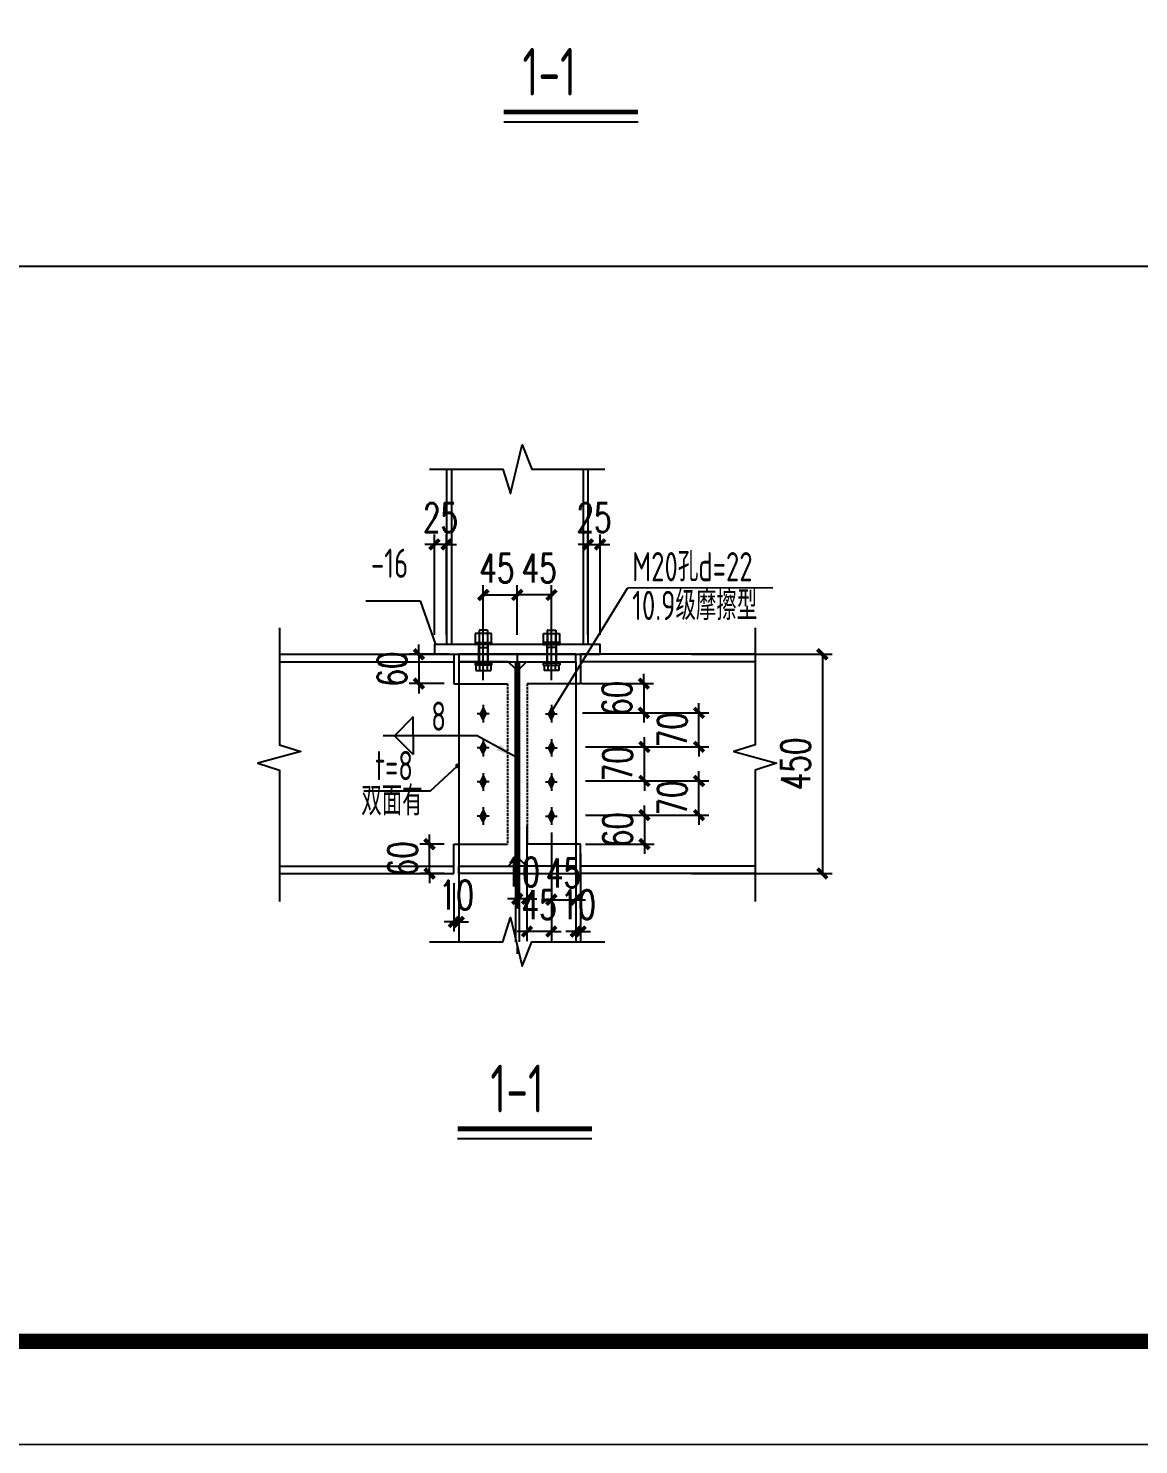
# Model space of a CAD drawing. Extents: x 180850 to 1400258, y 48356 to 327067.
# Drawn here: x 1350721 to 1362115, y 136123 to 150658 of the extents above; entities that cross this region are included whole.
import ezdxf
from ezdxf.enums import TextEntityAlignment as Align

# ---------------------------------------------------------------- set-up
doc = ezdxf.new("R2010")
doc.units = 0
doc.header["$LTSCALE"] = 1000
doc.linetypes.add('0$0$CENTERX2', pattern=[4, 2.5, -0.5, 0.5, -0.5])
doc.linetypes.add('DASH', pattern=[0.35, 0.25, -0.1])
for name, color, linetype in [('AXIS', 3, 'Continuous'), ('BOLT', 251, 'Continuous'), ('DOTE', 1, 'Continuous'), ('GL', 150, 'Continuous'), ('GZ', 50, 'Continuous'), ('NUM', 7, 'Continuous'), ('PUB_TEXT', 7, 'Continuous'), ('PUB_TITLE', 4, 'Continuous'), ('PZ', 202, 'Continuous'), ('TEXT', 7, 'Continuous'), ('WELD', 7, 'Continuous'), ('YCX', 90, 'Continuous')]:
    doc.layers.add(name, color=color, linetype=linetype)
doc.styles.add('_TCH_DIM_T3', font='SIMPLEX', dxfattribs={"width": 0.705882, "bigfont": 'GBCBIG'})
doc.styles.get("Standard").update_dxf_attribs({"font": 'gbenor.shx', "bigfont": 'gbcbig.shx'})
doc.styles.add('TSSD_Label', font='tssdeng.shx', dxfattribs={"width": 0.7, "bigfont": 'hztxt.shx'})
doc.styles.add('TSSD_Norm', font='tssdeng.shx', dxfattribs={"bigfont": 'hztxt.shx'})
doc.styles.add('标准字体', font='tssdeng.shx', dxfattribs={"width": 0.7, "bigfont": 'tssdchn.shx'})
doc.dimstyles.new('TCH_100_5', dxfattribs={"dimtxt": 297.5, "dimasz": 100, "dimexe": 100, "dimexo": 100, "dimgap": 126.25, "dimtad": 1, "dimdec": 0, "dimlfac": 0.2, "dimzin": 0, "dimdsep": 46, "dimtxsty": '_TCH_DIM_T3', "dimblk": 'ARCHTICK', "dimcen": 0.09, "dimclrd": 126, "dimclre": 126, "dimclrt": 7, "dimazin": 2, "dimtfac": 1, "dimtdec": 0, "dimtix": 1, "dimtmove": 2, "dimatfit": 3, "dimfxl": 1, "dimtolj": 1, "dimtzin": 0, "dimarcsym": 0})
doc.dimstyles.new('TSSD_LEADER_STYLE_200.0', dxfattribs={"dimtxt": 0.18, "dimasz": 200, "dimexe": 0.18, "dimexo": 0.0625, "dimgap": 0.09, "dimtad": 0, "dimtih": 1, "dimtoh": 1, "dimdec": 4, "dimzin": 0, "dimdsep": 46, "dimtxsty": 'Standard', "dimcen": 0.09, "dimadec": 0, "dimazin": 0, "dimtfac": 1, "dimtdec": 4, "dimtofl": 0, "dimtmove": 0, "dimatfit": 3, "dimfxl": 1, "dimtolj": 1, "dimtzin": 0, "dimarcsym": 0})

# ---------------------------------------------------------------- blocks, each defined once
blk = doc.blocks.new('_ArchTick')
at = {"color": 0, "linetype": 'ByBlock', "const_width": 0.4}
blk.add_lwpolyline([(-0.5, -0.5), (0.5, 0.5)], dxfattribs=at)
blk = doc.blocks.new('*D1752')
at = {"layer": 'AXIS', "color": 126, "linetype": 'ByBlock', "lineweight": -2, "transparency": 16777216}
for p, q in [((1355390, 144434), (1355390, 144943)), ((1355738, 144434), (1355738, 144943)), ((1355390, 144843), (1355738, 144843))]:
    blk.add_line(p, q, dxfattribs=at)
at = {"layer": 'Defpoints', "color": 0, "linetype": 'ByBlock', "transparency": 16777216}
for p in [(1355738, 144843), (1355390, 144334), (1355738, 144334)]:
    blk.add_point(p, dxfattribs=at)
at = {"layer": 'AXIS', "color": 126, "linetype": 'ByBlock', "lineweight": -2, "transparency": 16777216, "xscale": 100, "yscale": 100, "zscale": 100, "rotation": 180}
blk.add_blockref('_ArchTick', (1355390, 144843), dxfattribs=at)
at = {"layer": 'AXIS', "color": 126, "linetype": 'ByBlock', "lineweight": -2, "transparency": 16777216, "xscale": 100, "yscale": 100, "zscale": 100}
blk.add_blockref('_ArchTick', (1355738, 144843), dxfattribs=at)
at = {"layer": 'AXIS', "color": 7, "linetype": 'ByBlock', "transparency": 16777216, "insert": (1355529, 145118), "char_height": 297.5, "attachment_point": 5, "style": '_TCH_DIM_T3'}
blk.add_mtext('\\A1;45', dxfattribs=at)
blk = doc.blocks.new('*D1753')
at = {"layer": 'AXIS', "color": 126, "linetype": 'ByBlock', "lineweight": -2, "transparency": 16777216}
for p, q in [((1355738, 144434), (1355738, 144943)), ((1356090, 144434), (1356090, 144943)), ((1356090, 144843), (1355738, 144843))]:
    blk.add_line(p, q, dxfattribs=at)
at = {"layer": 'Defpoints', "color": 0, "linetype": 'ByBlock', "transparency": 16777216}
for p in [(1355738, 144843), (1355738, 144334), (1356090, 144334)]:
    blk.add_point(p, dxfattribs=at)
at = {"layer": 'AXIS', "color": 126, "linetype": 'ByBlock', "lineweight": -2, "transparency": 16777216, "xscale": 100, "yscale": 100, "zscale": 100, "rotation": 180}
blk.add_blockref('_ArchTick', (1355738, 144843), dxfattribs=at)
at = {"layer": 'AXIS', "color": 126, "linetype": 'ByBlock', "lineweight": -2, "transparency": 16777216, "xscale": 100, "yscale": 100, "zscale": 100}
blk.add_blockref('_ArchTick', (1356090, 144843), dxfattribs=at)
at = {"layer": 'AXIS', "color": 7, "linetype": 'ByBlock', "transparency": 16777216, "insert": (1355963, 145118), "char_height": 297.5, "attachment_point": 5, "style": '_TCH_DIM_T3'}
blk.add_mtext('\\A1;45', dxfattribs=at)
blk = doc.blocks.new('*D1768')
at = {"layer": 'AXIS', "color": 126, "linetype": 'ByBlock', "lineweight": -2, "transparency": 16777216}
for p, q in [((1357526, 144234), (1358969, 144234)), ((1358869, 144234), (1358869, 141984)), ((1357526, 141984), (1358969, 141984))]:
    blk.add_line(p, q, dxfattribs=at)
at = {"layer": 'Defpoints', "color": 0, "linetype": 'ByBlock', "transparency": 16777216}
for p in [(1357426, 144234), (1357426, 141984), (1358869, 141984)]:
    blk.add_point(p, dxfattribs=at)
at = {"layer": 'AXIS', "color": 126, "linetype": 'ByBlock', "lineweight": -2, "transparency": 16777216, "xscale": 100, "yscale": 100, "zscale": 100}
for p, rotation in [((1358869, 144234), 90), ((1358869, 141984), 270)]:
    blk.add_blockref('_ArchTick', p, dxfattribs=dict(at, rotation=rotation))
at = {"layer": 'AXIS', "color": 7, "linetype": 'ByBlock', "transparency": 16777216, "insert": (1358594, 143109), "char_height": 297.5, "attachment_point": 5, "rotation": 90, "style": '_TCH_DIM_T3'}
blk.add_mtext('\\A1;450', dxfattribs=at)
blk = doc.blocks.new('*D1769')
at = {"layer": 'AXIS', "color": 126, "linetype": 'ByBlock', "lineweight": -2, "transparency": 16777216}
for p, q in [((1357603, 142934), (1357603, 143034)), ((1356438, 142934), (1357703, 142934)), ((1357603, 142584), (1357603, 142934)), ((1356438, 142584), (1357703, 142584)), ((1357603, 142584), (1357603, 142484))]:
    blk.add_line(p, q, dxfattribs=at)
at = {"layer": 'Defpoints', "color": 0, "linetype": 'ByBlock', "transparency": 16777216}
for p in [(1356338, 142934), (1357603, 142934), (1356338, 142584)]:
    blk.add_point(p, dxfattribs=at)
at = {"layer": 'AXIS', "color": 126, "linetype": 'ByBlock', "lineweight": -2, "transparency": 16777216, "xscale": 100, "yscale": 100, "zscale": 100}
for p, rotation in [((1357603, 142934), 270), ((1357603, 142584), 90)]:
    blk.add_blockref('_ArchTick', p, dxfattribs=dict(at, rotation=rotation))
at = {"layer": 'AXIS', "color": 7, "linetype": 'ByBlock', "transparency": 16777216, "insert": (1357328, 142759), "char_height": 297.5, "attachment_point": 5, "rotation": 90, "style": '_TCH_DIM_T3'}
blk.add_mtext('\\A1;70', dxfattribs=at)
blk = doc.blocks.new('*D1770')
at = {"layer": 'AXIS', "color": 126, "linetype": 'ByBlock', "lineweight": -2, "transparency": 16777216}
for p, q in [((1357043, 143284), (1357043, 143384)), ((1356438, 143284), (1357143, 143284)), ((1357043, 142934), (1357043, 143284)), ((1356438, 142934), (1357143, 142934)), ((1357043, 142934), (1357043, 142834))]:
    blk.add_line(p, q, dxfattribs=at)
at = {"layer": 'Defpoints', "color": 0, "linetype": 'ByBlock', "transparency": 16777216}
for p in [(1356338, 143284), (1357043, 143284), (1356338, 142934)]:
    blk.add_point(p, dxfattribs=at)
at = {"layer": 'AXIS', "color": 126, "linetype": 'ByBlock', "lineweight": -2, "transparency": 16777216, "xscale": 100, "yscale": 100, "zscale": 100}
for p, rotation in [((1357043, 143284), 270), ((1357043, 142934), 90)]:
    blk.add_blockref('_ArchTick', p, dxfattribs=dict(at, rotation=rotation))
at = {"layer": 'AXIS', "color": 7, "linetype": 'ByBlock', "transparency": 16777216, "insert": (1356768, 143109), "char_height": 297.5, "attachment_point": 5, "rotation": 90, "style": '_TCH_DIM_T3'}
blk.add_mtext('\\A1;70', dxfattribs=at)
blk = doc.blocks.new('*D1771')
at = {"layer": 'AXIS', "color": 126, "linetype": 'ByBlock', "lineweight": -2, "transparency": 16777216}
for p, q in [((1356408, 143634), (1357703, 143634)), ((1357603, 143634), (1357603, 143734)), ((1357603, 143284), (1357603, 143634)), ((1356438, 143284), (1357703, 143284)), ((1357603, 143284), (1357603, 143184))]:
    blk.add_line(p, q, dxfattribs=at)
at = {"layer": 'Defpoints', "color": 0, "linetype": 'ByBlock', "transparency": 16777216}
for p in [(1356308, 143634), (1357603, 143634), (1356338, 143284)]:
    blk.add_point(p, dxfattribs=at)
at = {"layer": 'AXIS', "color": 126, "linetype": 'ByBlock', "lineweight": -2, "transparency": 16777216, "xscale": 100, "yscale": 100, "zscale": 100}
for p, rotation in [((1357603, 143634), 270), ((1357603, 143284), 90)]:
    blk.add_blockref('_ArchTick', p, dxfattribs=dict(at, rotation=rotation))
at = {"layer": 'AXIS', "color": 7, "linetype": 'ByBlock', "transparency": 16777216, "insert": (1357328, 143459), "char_height": 297.5, "attachment_point": 5, "rotation": 90, "style": '_TCH_DIM_T3'}
blk.add_mtext('\\A1;70', dxfattribs=at)
blk = doc.blocks.new('*D1772')
at = {"layer": 'AXIS', "color": 126, "linetype": 'ByBlock', "lineweight": -2, "transparency": 16777216}
for p, q in [((1356398, 143933), (1357137, 143933)), ((1357037, 143933), (1357037, 144033)), ((1357037, 143933), (1357037, 143634)), ((1356408, 143634), (1357137, 143634)), ((1357037, 143634), (1357037, 143534))]:
    blk.add_line(p, q, dxfattribs=at)
at = {"layer": 'Defpoints', "color": 0, "linetype": 'ByBlock', "transparency": 16777216}
for p in [(1356298, 143933), (1356308, 143634), (1357037, 143634)]:
    blk.add_point(p, dxfattribs=at)
at = {"layer": 'AXIS', "color": 126, "linetype": 'ByBlock', "lineweight": -2, "transparency": 16777216, "xscale": 100, "yscale": 100, "zscale": 100}
for p, rotation in [((1357037, 143933), 270), ((1357037, 143634), 90)]:
    blk.add_blockref('_ArchTick', p, dxfattribs=dict(at, rotation=rotation))
at = {"layer": 'AXIS', "color": 7, "linetype": 'ByBlock', "transparency": 16777216, "insert": (1356762, 143783), "char_height": 297.5, "attachment_point": 5, "rotation": 90, "style": '_TCH_DIM_T3'}
blk.add_mtext('\\A1;60', dxfattribs=at)
blk = doc.blocks.new('*D1773')
at = {"layer": 'AXIS', "color": 126, "linetype": 'ByBlock', "lineweight": -2, "ltscale": 0.1, "transparency": 16777216}
for p, q in [((1355038, 144234), (1354629, 144234)), ((1354729, 144234), (1354729, 144334)), ((1354729, 144234), (1354729, 143933)), ((1354988, 143933), (1354629, 143933)), ((1354729, 143933), (1354729, 143833))]:
    blk.add_line(p, q, dxfattribs=at)
at = {"layer": 'Defpoints', "color": 0, "linetype": 'ByBlock', "ltscale": 0.1, "transparency": 16777216}
for p in [(1355138, 144234), (1354729, 143933), (1355088, 143933)]:
    blk.add_point(p, dxfattribs=at)
at = {"layer": 'AXIS', "color": 126, "linetype": 'ByBlock', "lineweight": -2, "ltscale": 0.1, "transparency": 16777216, "xscale": 100, "yscale": 100, "zscale": 100}
for p, rotation in [((1354729, 144234), 270), ((1354729, 143933), 90)]:
    blk.add_blockref('_ArchTick', p, dxfattribs=dict(at, rotation=rotation))
at = {"layer": 'AXIS', "color": 7, "linetype": 'ByBlock', "ltscale": 0.1, "transparency": 16777216, "insert": (1354454, 144083), "char_height": 297.5, "attachment_point": 5, "rotation": 90, "style": '_TCH_DIM_T3'}
blk.add_mtext('\\A1;60', dxfattribs=at)
blk = doc.blocks.new('*D1774')
at = {"layer": 'AXIS', "color": 126, "linetype": 'ByBlock', "lineweight": -2, "ltscale": 0.1, "transparency": 16777216}
for p, q in [((1354838, 142286), (1354838, 142386)), ((1354988, 142286), (1354738, 142286)), ((1354838, 141984), (1354838, 142286)), ((1354988, 141984), (1354738, 141984)), ((1354838, 141984), (1354838, 141884))]:
    blk.add_line(p, q, dxfattribs=at)
at = {"layer": 'Defpoints', "color": 0, "linetype": 'ByBlock', "ltscale": 0.1, "transparency": 16777216}
for p in [(1354838, 142286), (1355088, 142286), (1355088, 141984)]:
    blk.add_point(p, dxfattribs=at)
at = {"layer": 'AXIS', "color": 126, "linetype": 'ByBlock', "lineweight": -2, "ltscale": 0.1, "transparency": 16777216, "xscale": 100, "yscale": 100, "zscale": 100}
for p, rotation in [((1354838, 142286), 270), ((1354838, 141984), 90)]:
    blk.add_blockref('_ArchTick', p, dxfattribs=dict(at, rotation=rotation))
at = {"layer": 'AXIS', "color": 7, "linetype": 'ByBlock', "ltscale": 0.1, "transparency": 16777216, "insert": (1354563, 142135), "char_height": 297.5, "attachment_point": 5, "rotation": 90, "style": '_TCH_DIM_T3'}
blk.add_mtext('\\A1;60', dxfattribs=at)
blk = doc.blocks.new('_WELD004')
at = {"color": 0, "linetype": 'ByBlock'}
for p, q in [((0, 1), (1, 0)), ((0, 0), (0, 1))]:
    blk.add_line(p, q, dxfattribs=at)
blk = doc.blocks.new('*D1775')
at = {"layer": 'AXIS', "color": 126, "linetype": 'ByBlock', "lineweight": -2, "transparency": 16777216}
for p, q in [((1357043, 142584), (1357043, 142684)), ((1356438, 142584), (1357143, 142584)), ((1357043, 142584), (1357043, 142286)), ((1356438, 142286), (1357143, 142286)), ((1357043, 142286), (1357043, 142186))]:
    blk.add_line(p, q, dxfattribs=at)
at = {"layer": 'Defpoints', "color": 0, "linetype": 'ByBlock', "transparency": 16777216}
for p in [(1356338, 142584), (1356338, 142286), (1357043, 142286)]:
    blk.add_point(p, dxfattribs=at)
at = {"layer": 'AXIS', "color": 126, "linetype": 'ByBlock', "lineweight": -2, "transparency": 16777216, "xscale": 100, "yscale": 100, "zscale": 100}
for p, rotation in [((1357043, 142584), 270), ((1357043, 142286), 90)]:
    blk.add_blockref('_ArchTick', p, dxfattribs=dict(at, rotation=rotation))
at = {"layer": 'AXIS', "color": 7, "linetype": 'ByBlock', "transparency": 16777216, "insert": (1356768, 142435), "char_height": 297.5, "attachment_point": 5, "rotation": 90, "style": '_TCH_DIM_T3'}
blk.add_mtext('\\A1;60', dxfattribs=at)
blk = doc.blocks.new('*D1776')
at = {"layer": 'AXIS', "color": 126, "linetype": 'ByBlock', "lineweight": -2, "transparency": 16777216}
for p, q in [((1355088, 141884), (1355088, 141388)), ((1355138, 141884), (1355138, 141388)), ((1355088, 141488), (1354988, 141488)), ((1355088, 141488), (1355138, 141488)), ((1355138, 141488), (1355238, 141488))]:
    blk.add_line(p, q, dxfattribs=at)
at = {"layer": 'Defpoints', "color": 0, "linetype": 'ByBlock', "transparency": 16777216}
for p in [(1355088, 141984), (1355138, 141984), (1355138, 141488)]:
    blk.add_point(p, dxfattribs=at)
at = {"layer": 'AXIS', "color": 126, "linetype": 'ByBlock', "lineweight": -2, "transparency": 16777216, "xscale": 100, "yscale": 100, "zscale": 100}
blk.add_blockref('_ArchTick', (1355088, 141488), dxfattribs=at)
at = {"layer": 'AXIS', "color": 126, "linetype": 'ByBlock', "lineweight": -2, "transparency": 16777216, "xscale": 100, "yscale": 100, "zscale": 100, "rotation": 180}
blk.add_blockref('_ArchTick', (1355138, 141488), dxfattribs=at)
at = {"layer": 'AXIS', "color": 7, "linetype": 'ByBlock', "transparency": 16777216, "insert": (1355113, 141763), "char_height": 297.5, "attachment_point": 5, "style": '_TCH_DIM_T3'}
blk.add_mtext('\\A1;10', dxfattribs=at)
blk = doc.blocks.new('*D1777')
at = {"layer": 'AXIS', "color": 126, "linetype": 'ByBlock', "lineweight": -2, "transparency": 16777216}
for p, q in [((1355838, 142375), (1355838, 141289)), ((1356088, 142404), (1356088, 141289)), ((1355838, 141389), (1355738, 141389)), ((1356088, 141389), (1355838, 141389)), ((1356088, 141389), (1356188, 141389))]:
    blk.add_line(p, q, dxfattribs=at)
at = {"layer": 'Defpoints', "color": 0, "linetype": 'ByBlock', "transparency": 16777216}
for p in [(1355838, 142475), (1356088, 142504), (1355838, 141389)]:
    blk.add_point(p, dxfattribs=at)
at = {"layer": 'AXIS', "color": 126, "linetype": 'ByBlock', "lineweight": -2, "transparency": 16777216, "xscale": 100, "yscale": 100, "zscale": 100}
blk.add_blockref('_ArchTick', (1355838, 141389), dxfattribs=at)
at = {"layer": 'AXIS', "color": 126, "linetype": 'ByBlock', "lineweight": -2, "transparency": 16777216, "xscale": 100, "yscale": 100, "zscale": 100, "rotation": 180}
blk.add_blockref('_ArchTick', (1356088, 141389), dxfattribs=at)
at = {"layer": 'AXIS', "color": 7, "linetype": 'ByBlock', "transparency": 16777216, "insert": (1355963, 141664), "char_height": 297.5, "attachment_point": 5, "style": '_TCH_DIM_T3'}
blk.add_mtext('\\A1;45', dxfattribs=at)
blk = doc.blocks.new('*D1778')
at = {"layer": 'AXIS', "color": 126, "linetype": 'ByBlock', "lineweight": -2, "transparency": 16777216}
for p, q in [((1355738, 142475), (1355738, 141624)), ((1355838, 142475), (1355838, 141624)), ((1355738, 141724), (1355638, 141724)), ((1355838, 141724), (1355738, 141724)), ((1355838, 141724), (1355938, 141724))]:
    blk.add_line(p, q, dxfattribs=at)
at = {"layer": 'Defpoints', "color": 0, "linetype": 'ByBlock', "transparency": 16777216}
for p in [(1355738, 142575), (1355838, 142575), (1355738, 141724)]:
    blk.add_point(p, dxfattribs=at)
at = {"layer": 'AXIS', "color": 126, "linetype": 'ByBlock', "lineweight": -2, "transparency": 16777216, "xscale": 100, "yscale": 100, "zscale": 100}
blk.add_blockref('_ArchTick', (1355738, 141724), dxfattribs=at)
at = {"layer": 'AXIS', "color": 126, "linetype": 'ByBlock', "lineweight": -2, "transparency": 16777216, "xscale": 100, "yscale": 100, "zscale": 100, "rotation": 180}
blk.add_blockref('_ArchTick', (1355838, 141724), dxfattribs=at)
at = {"layer": 'AXIS', "color": 7, "linetype": 'ByBlock', "transparency": 16777216, "insert": (1355788, 141999), "char_height": 297.5, "attachment_point": 5, "style": '_TCH_DIM_T3'}
blk.add_mtext('\\A1;10', dxfattribs=at)
blk = doc.blocks.new('*D1779')
at = {"layer": 'AXIS', "color": 126, "linetype": 'ByBlock', "lineweight": -2, "ltscale": 0.1, "transparency": 16777216}
for p, q in [((1356338, 142186), (1356338, 141289)), ((1356388, 142186), (1356388, 141289)), ((1356338, 141389), (1356238, 141389)), ((1356388, 141389), (1356338, 141389)), ((1356388, 141389), (1356488, 141389))]:
    blk.add_line(p, q, dxfattribs=at)
at = {"layer": 'Defpoints', "color": 0, "linetype": 'ByBlock', "ltscale": 0.1, "transparency": 16777216}
for p in [(1356338, 142286), (1356388, 142286), (1356338, 141389)]:
    blk.add_point(p, dxfattribs=at)
at = {"layer": 'AXIS', "color": 126, "linetype": 'ByBlock', "lineweight": -2, "ltscale": 0.1, "transparency": 16777216, "xscale": 100, "yscale": 100, "zscale": 100}
blk.add_blockref('_ArchTick', (1356338, 141389), dxfattribs=at)
at = {"layer": 'AXIS', "color": 126, "linetype": 'ByBlock', "lineweight": -2, "ltscale": 0.1, "transparency": 16777216, "xscale": 100, "yscale": 100, "zscale": 100, "rotation": 180}
blk.add_blockref('_ArchTick', (1356388, 141389), dxfattribs=at)
at = {"layer": 'AXIS', "color": 7, "linetype": 'ByBlock', "ltscale": 0.1, "transparency": 16777216, "insert": (1356363, 141664), "char_height": 297.5, "attachment_point": 5, "style": '_TCH_DIM_T3'}
blk.add_mtext('\\A1;10', dxfattribs=at)
blk = doc.blocks.new('*D1780')
at = {"layer": 'AXIS', "color": 126, "linetype": 'ByBlock', "lineweight": -2, "transparency": 16777216}
for p, q in [((1356088, 142404), (1356088, 141616)), ((1356338, 142375), (1356338, 141616)), ((1356088, 141716), (1355988, 141716)), ((1356088, 141716), (1356338, 141716)), ((1356338, 141716), (1356438, 141716))]:
    blk.add_line(p, q, dxfattribs=at)
at = {"layer": 'Defpoints', "color": 0, "linetype": 'ByBlock', "transparency": 16777216}
for p in [(1356088, 142504), (1356338, 142475), (1356338, 141716)]:
    blk.add_point(p, dxfattribs=at)
at = {"layer": 'AXIS', "color": 126, "linetype": 'ByBlock', "lineweight": -2, "transparency": 16777216, "xscale": 100, "yscale": 100, "zscale": 100}
blk.add_blockref('_ArchTick', (1356088, 141716), dxfattribs=at)
at = {"layer": 'AXIS', "color": 126, "linetype": 'ByBlock', "lineweight": -2, "transparency": 16777216, "xscale": 100, "yscale": 100, "zscale": 100, "rotation": 180}
blk.add_blockref('_ArchTick', (1356338, 141716), dxfattribs=at)
at = {"layer": 'AXIS', "color": 7, "linetype": 'ByBlock', "transparency": 16777216, "insert": (1356213, 141991), "char_height": 297.5, "attachment_point": 5, "style": '_TCH_DIM_T3'}
blk.add_mtext('\\A1;45', dxfattribs=at)
blk = doc.blocks.new('*D1781')
at = {"layer": 'AXIS', "color": 126, "linetype": 'ByBlock', "lineweight": -2, "transparency": 16777216}
for p, q in [((1354888, 145362), (1354788, 145362)), ((1354888, 144434), (1354888, 145462)), ((1355013, 145362), (1354888, 145362)), ((1355013, 144434), (1355013, 145462)), ((1355013, 145362), (1355113, 145362))]:
    blk.add_line(p, q, dxfattribs=at)
at = {"layer": 'Defpoints', "color": 0, "linetype": 'ByBlock', "transparency": 16777216}
for p in [(1354888, 145362), (1354888, 144334), (1355013, 144334)]:
    blk.add_point(p, dxfattribs=at)
at = {"layer": 'AXIS', "color": 126, "linetype": 'ByBlock', "lineweight": -2, "transparency": 16777216, "xscale": 100, "yscale": 100, "zscale": 100}
blk.add_blockref('_ArchTick', (1354888, 145362), dxfattribs=at)
at = {"layer": 'AXIS', "color": 126, "linetype": 'ByBlock', "lineweight": -2, "transparency": 16777216, "xscale": 100, "yscale": 100, "zscale": 100, "rotation": 180}
blk.add_blockref('_ArchTick', (1355013, 145362), dxfattribs=at)
at = {"layer": 'AXIS', "color": 7, "linetype": 'ByBlock', "transparency": 16777216, "insert": (1354951, 145637), "char_height": 297.5, "attachment_point": 5, "style": '_TCH_DIM_T3'}
blk.add_mtext('\\A1;25', dxfattribs=at)
blk = doc.blocks.new('*D1782')
at = {"layer": 'AXIS', "color": 126, "linetype": 'ByBlock', "lineweight": -2, "transparency": 16777216}
for p, q in [((1356463, 145362), (1356363, 145362)), ((1356463, 144434), (1356463, 145462)), ((1356463, 145362), (1356588, 145362)), ((1356588, 144434), (1356588, 145462)), ((1356588, 145362), (1356688, 145362))]:
    blk.add_line(p, q, dxfattribs=at)
at = {"layer": 'Defpoints', "color": 0, "linetype": 'ByBlock', "transparency": 16777216}
for p in [(1356588, 145362), (1356463, 144334), (1356588, 144334)]:
    blk.add_point(p, dxfattribs=at)
at = {"layer": 'AXIS', "color": 126, "linetype": 'ByBlock', "lineweight": -2, "transparency": 16777216, "xscale": 100, "yscale": 100, "zscale": 100}
blk.add_blockref('_ArchTick', (1356463, 145362), dxfattribs=at)
at = {"layer": 'AXIS', "color": 126, "linetype": 'ByBlock', "lineweight": -2, "transparency": 16777216, "xscale": 100, "yscale": 100, "zscale": 100, "rotation": 180}
blk.add_blockref('_ArchTick', (1356588, 145362), dxfattribs=at)
at = {"layer": 'AXIS', "color": 7, "linetype": 'ByBlock', "transparency": 16777216, "insert": (1356526, 145637), "char_height": 297.5, "attachment_point": 5, "style": '_TCH_DIM_T3'}
blk.add_mtext('\\A1;25', dxfattribs=at)

msp = doc.modelspace()

# ---------------------------------------------------------------- hatches: boundary and pattern name
at = {"layer": 'BOLT'}
for points in [[(1355388.42, 143684.37), (1355418.42, 143624.37), (1355388.42, 143564.37), (1355358.42, 143624.37)], [(1356088.42, 143684.37), (1356058.42, 143624.37), (1356088.42, 143564.37), (1356118.42, 143624.37)], [(1355388.42, 143334.37), (1355418.42, 143274.37), (1355388.42, 143214.37), (1355358.42, 143274.37)], [(1356088.42, 143334.37), (1356058.42, 143274.37), (1356088.42, 143214.37), (1356118.42, 143274.37)], [(1355388.42, 142984.37), (1355418.42, 142924.37), (1355388.42, 142864.37), (1355358.42, 142924.37)], [(1356088.42, 142984.37), (1356058.42, 142924.37), (1356088.42, 142864.37), (1356118.42, 142924.37)], [(1355388.42, 142634.37), (1355418.42, 142574.37), (1355388.42, 142514.37), (1355358.42, 142574.37)], [(1356088.42, 142634.37), (1356058.42, 142574.37), (1356088.42, 142514.37), (1356118.42, 142574.37)]]:
    msp.add_hatch(color=256, dxfattribs=at).paths.add_polyline_path(points)

# ---------------------------------------------------------------- linework, layer by layer
at = {"transparency": 16777216}
for p, q in [((1355433.67, 144482.26), (1355345.67, 144482.26)), ((1355345.67, 144482.26), (1355345.68, 144302.26)), ((1355389.68, 143970.26), (1355389.67, 144508.26)), ((1355431.39, 144482.26), (1355433.67, 144482.26)), ((1355433.67, 144482.26), (1355433.68, 144302.26)), ((1356045.68, 144482.26), (1356045.67, 144302.26)), ((1356045.68, 144482.26), (1356133.68, 144482.26)), ((1356047.96, 144482.26), (1356045.68, 144482.26)), ((1356089.67, 143970.26), (1356089.68, 144508.26)), ((1356133.68, 144482.26), (1356133.67, 144302.26)), ((1355305.68, 144354.26), (1355305.68, 144334.26)), ((1355305.68, 144354.26), (1355473.68, 144354.26)), ((1355306.54, 144448.66), (1355306.54, 144354.26)), ((1355472.81, 144448.66), (1355306.54, 144448.66)), ((1355348.11, 144448.66), (1355348.11, 144354.26)), ((1355431.24, 144448.66), (1355431.25, 144354.26)), ((1355472.82, 144354.26), (1355472.81, 144448.66)), ((1355473.68, 144354.26), (1355473.68, 144334.26)), ((1356005.67, 144354.26), (1356005.67, 144334.26)), ((1356173.67, 144354.26), (1356005.67, 144354.26)), ((1356006.54, 144448.66), (1356172.81, 144448.66)), ((1356006.54, 144354.26), (1356006.54, 144448.66)), ((1356048.11, 144448.66), (1356048.11, 144354.26)), ((1356131.25, 144448.66), (1356131.24, 144354.26)), ((1356172.81, 144448.66), (1356172.81, 144354.26)), ((1356173.67, 144354.26), (1356173.67, 144334.26)), ((1355305.68, 144334.26), (1355307.96, 144334.26)), ((1355473.68, 144334.26), (1355305.68, 144334.26)), ((1355341.68, 144334.26), (1355341.68, 144302.26)), ((1355341.68, 144302.26), (1355437.68, 144302.26)), ((1355341.68, 144302.26), (1355344.03, 144302.26)), ((1355343.03, 144302.26), (1355341.68, 144302.26)), ((1355341.68, 144302.26), (1355341.68, 144144.26)), ((1355345.68, 144302.26), (1355345.68, 144144.26)), ((1355433.68, 144302.26), (1355433.68, 144144.26)), ((1355437.68, 144334.26), (1355435.33, 144334.26)), ((1355436.33, 144334.26), (1355437.68, 144334.26)), ((1355437.68, 144334.26), (1355437.68, 144302.26)), ((1355437.68, 144302.26), (1355437.68, 144144.26)), ((1356005.67, 144334.26), (1356173.67, 144334.26)), ((1356041.67, 144334.26), (1356044.02, 144334.26)), ((1356043.02, 144334.26), (1356041.67, 144334.26)), ((1356041.67, 144334.26), (1356041.67, 144302.26)), ((1356137.67, 144302.26), (1356041.67, 144302.26)), ((1356041.67, 144302.26), (1356041.67, 144144.26)), ((1356045.67, 144302.26), (1356045.67, 144144.26)), ((1356133.67, 144302.26), (1356133.67, 144144.26)), ((1356137.67, 144302.26), (1356135.32, 144302.26)), ((1356136.33, 144302.26), (1356137.67, 144302.26)), ((1356137.67, 144334.26), (1356137.67, 144302.26)), ((1356137.67, 144302.26), (1356137.67, 144144.26)), ((1356173.67, 144334.26), (1356171.39, 144334.26)), ((1355305.68, 144144.26), (1355473.68, 144144.26)), ((1355305.68, 144144.26), (1355305.68, 144124.26)), ((1355473.68, 144124.26), (1355305.68, 144124.26)), ((1355313.47, 144124.26), (1355313.47, 144066.18)), ((1355313.47, 144066.18), (1355465.89, 144066.18)), ((1355341.68, 144144.26), (1355344.03, 144144.26)), ((1355343.03, 144144.26), (1355341.68, 144144.26)), ((1355345.68, 144144.26), (1355345.68, 144124.26)), ((1355351.58, 144124.26), (1355351.58, 144066.18)), ((1355427.79, 144124.26), (1355427.79, 144066.18)), ((1355433.68, 144144.26), (1355433.68, 144124.26)), ((1355465.89, 144124.26), (1355465.89, 144066.18)), ((1355473.68, 144144.26), (1355471.4, 144144.26)), ((1355473.68, 144144.26), (1355473.68, 144124.26)), ((1356005.67, 144144.26), (1356007.95, 144144.26)), ((1356173.67, 144144.26), (1356005.67, 144144.26)), ((1356005.67, 144144.26), (1356005.67, 144124.26)), ((1356005.67, 144124.26), (1356173.67, 144124.26)), ((1356013.46, 144124.26), (1356013.46, 144066.18)), ((1356165.88, 144066.18), (1356013.46, 144066.18)), ((1356045.67, 144144.26), (1356045.67, 144124.26)), ((1356051.57, 144124.26), (1356051.56, 144066.18)), ((1356127.78, 144124.26), (1356127.77, 144066.18)), ((1356133.67, 144144.26), (1356133.67, 144124.26)), ((1356137.67, 144144.26), (1356135.32, 144144.26)), ((1356136.32, 144144.26), (1356137.67, 144144.26)), ((1356165.88, 144124.26), (1356165.88, 144066.18)), ((1356173.67, 144144.26), (1356173.67, 144124.26))]:
    msp.add_line(p, q, dxfattribs=at)
at = {"layer": 'AXIS'}
for p, q in [((1337316.94, 148218.41), (1391773.29, 148218.41)), ((1358361.4, 144917.46), (1356868.07, 144914.32)), ((1356083.42, 143634.26), (1356868.07, 144914.32))]:
    msp.add_line(p, q, dxfattribs=at)
at = {"layer": 'BOLT'}
for p, q in [((1355448.42, 143624.37), (1355328.42, 143624.37)), ((1355388.42, 143684.37), (1355358.42, 143624.37)), ((1355388.42, 143564.37), (1355358.42, 143624.37)), ((1355388.42, 143714.37), (1355388.42, 143534.37)), ((1355388.42, 143684.37), (1355418.42, 143624.37)), ((1355388.42, 143564.37), (1355418.42, 143624.37)), ((1356028.42, 143624.37), (1356148.42, 143624.37)), ((1356088.42, 143684.37), (1356058.42, 143624.37)), ((1356088.42, 143564.37), (1356058.42, 143624.37)), ((1356088.42, 143714.37), (1356088.42, 143534.37)), ((1356088.42, 143684.37), (1356118.42, 143624.37)), ((1356088.42, 143564.37), (1356118.42, 143624.37)), ((1355388.42, 143334.37), (1355358.42, 143274.37)), ((1355388.42, 143364.37), (1355388.42, 143184.37)), ((1355388.42, 143334.37), (1355418.42, 143274.37)), ((1356088.42, 143334.37), (1356058.42, 143274.37)), ((1356088.42, 143364.37), (1356088.42, 143184.37)), ((1356088.42, 143334.37), (1356118.42, 143274.37)), ((1355448.42, 143274.37), (1355328.42, 143274.37)), ((1355388.42, 143214.37), (1355358.42, 143274.37)), ((1355388.42, 143214.37), (1355418.42, 143274.37)), ((1356028.42, 143274.37), (1356148.42, 143274.37)), ((1356088.42, 143214.37), (1356058.42, 143274.37)), ((1356088.42, 143214.37), (1356118.42, 143274.37)), ((1355448.42, 142924.37), (1355328.42, 142924.37)), ((1355388.42, 142984.37), (1355358.42, 142924.37)), ((1355388.42, 142864.37), (1355358.42, 142924.37)), ((1355388.42, 143014.37), (1355388.42, 142834.37)), ((1355388.42, 142984.37), (1355418.42, 142924.37)), ((1355388.42, 142864.37), (1355418.42, 142924.37)), ((1356028.42, 142924.37), (1356148.42, 142924.37)), ((1356088.42, 142984.37), (1356058.42, 142924.37)), ((1356088.42, 142864.37), (1356058.42, 142924.37)), ((1356088.42, 143014.37), (1356088.42, 142834.37)), ((1356088.42, 142984.37), (1356118.42, 142924.37)), ((1356088.42, 142864.37), (1356118.42, 142924.37)), ((1355388.42, 142634.37), (1355358.42, 142574.37)), ((1355388.42, 142664.37), (1355388.42, 142484.37)), ((1355388.42, 142634.37), (1355418.42, 142574.37)), ((1356088.42, 142634.37), (1356058.42, 142574.37)), ((1356088.42, 142664.37), (1356088.42, 142484.37)), ((1356088.42, 142634.37), (1356118.42, 142574.37)), ((1355448.42, 142574.37), (1355328.42, 142574.37)), ((1355388.42, 142514.37), (1355358.42, 142574.37)), ((1355388.42, 142514.37), (1355418.42, 142574.37)), ((1356028.42, 142574.37), (1356148.42, 142574.37)), ((1356088.42, 142514.37), (1356058.42, 142574.37)), ((1356088.42, 142514.37), (1356118.42, 142574.37))]:
    msp.add_line(p, q, dxfattribs=at)
at = {"layer": 'DOTE', "color": 8, "linetype": '0$0$CENTERX2'}
msp.add_line((1355738.42, 144234.26), (1355738.42, 141159.9), dxfattribs=at)
at = {"layer": 'GL'}
for p, q in [((1353297.57, 144234.26), (1355088.42, 144234.26)), ((1355088.42, 144234.26), (1355088.42, 143932.59)), ((1358179.28, 144234.26), (1356388.42, 144234.26)), ((1356388.42, 144234.26), (1356388.42, 143932.59)), ((1353297.57, 144157.59), (1355088.42, 144157.59)), ((1358179.28, 144157.59), (1356388.42, 144157.59)), ((1355088.42, 143932.59), (1355638.42, 143932.59)), ((1356388.42, 143932.59), (1355838.42, 143932.59)), ((1355088.42, 141984.26), (1355088.42, 142285.92)), ((1355088.42, 142285.92), (1355638.42, 142285.92)), ((1356388.42, 142285.92), (1355838.42, 142285.92)), ((1356388.42, 141984.26), (1356388.42, 142285.92)), ((1353297.57, 142060.92), (1355088.42, 142060.92)), ((1358179.28, 142060.92), (1356388.42, 142060.92)), ((1353297.57, 141984.26), (1355088.42, 141984.26)), ((1358179.28, 141984.26), (1356388.42, 141984.26))]:
    msp.add_line(p, q, dxfattribs=at)
for points in [[(1353297.57, 144505.82), (1353297.57, 143305.82), (1353517.57, 143235.82), (1353077.57, 143115.82), (1353297.57, 143045.82), (1353297.57, 141695.82)], [(1358179.28, 144505.82), (1358179.28, 143305.82), (1357959.28, 143235.82), (1358399.28, 143115.82), (1358179.28, 143045.82), (1358179.28, 141695.82)]]:
    msp.add_lwpolyline(points, dxfattribs=at)
at = {"layer": 'GZ'}
for p, q in [((1355013.42, 146132.95), (1355013.42, 144334.26)), ((1355063.42, 146132.95), (1355063.42, 144334.26)), ((1356413.42, 146132.95), (1356413.42, 144334.26)), ((1356463.42, 146132.95), (1356463.42, 144334.26)), ((1356388.42, 144234.26), (1356388.42, 143932.59)), ((1355718.42, 144157.59), (1355718.42, 141281.7)), ((1355758.42, 144157.59), (1355758.42, 141281.7)), ((1355138.42, 142285.92), (1355138.42, 141281.7)), ((1356338.42, 142285.92), (1356338.42, 141281.7))]:
    msp.add_line(p, q, dxfattribs=at)
at = {"layer": 'GZ', "linetype": 'DASH', "ltscale": 0.1}
for p, q in [((1355138.42, 143932.59), (1355138.42, 142285.92)), ((1356338.42, 143932.59), (1356338.42, 142285.92)), ((1356338.42, 143932.59), (1356338.42, 142285.92))]:
    msp.add_line(p, q, dxfattribs=at)
at = {"layer": 'GZ', "color": 5, "linetype": 'DASH', "ltscale": 0.1}
for p, q in [((1355638.42, 143932.59), (1355638.42, 142285.92)), ((1355838.42, 143932.59), (1355838.42, 142285.92))]:
    msp.add_line(p, q, dxfattribs=at)
at = {"layer": 'GZ'}
for points in [[(1354838.42, 146132.95), (1355138.42, 146132.95), (1355590.42, 146132.95), (1355670.42, 145882.95), (1355788.74, 146382.32), (1355886.42, 146132.95), (1356338.42, 146132.95), (1356638.42, 146132.95)], [(1354838.42, 141281.7), (1355138.42, 141281.7), (1355590.42, 141281.7), (1355670.42, 141531.7), (1355788.74, 141032.32), (1355886.42, 141281.7), (1356338.42, 141281.7), (1356638.42, 141281.7)]]:
    msp.add_lwpolyline(points, dxfattribs=at)
at = {"layer": 'NUM', "const_width": 50}
for points in [[(1355598.69, 149799.88), (1356977.15, 149799.88)], [(1355125.65, 139364.85), (1356504.11, 139364.85)]]:
    msp.add_lwpolyline(points, dxfattribs=at)
at = {"layer": 'NUM'}
for points in [[(1355598.69, 149699.88), (1356977.15, 149699.88)], [(1355125.65, 139264.85), (1356504.11, 139264.85)]]:
    msp.add_lwpolyline(points, dxfattribs=at)
at = {"layer": 'PUB_TITLE'}
msp.add_lwpolyline([(1288808.13, 199122.83), (1400258.13, 199122.89), (1400258.13, 136122.96), (1288808.13, 136122.89)], close=True, dxfattribs=at)
at = {"layer": 'PUB_TITLE', "const_width": 159.09}
msp.add_lwpolyline([(1291459.64, 137183.5), (1291459.64, 198062.23), (1399197.52, 198062.29), (1399197.52, 137183.56)], close=True, dxfattribs=at)
at = {"layer": 'PZ'}
for points in [[(1354888.49, 144234.26), (1356588.4, 144234.26), (1356588.4, 144334.26), (1354888.49, 144334.26)], [(1355138.42, 144157.59), (1356338.42, 144157.59), (1356338.42, 144234.26), (1355138.42, 144234.26)], [(1355643.42, 144157.59), (1355138.42, 144157.59), (1355138.42, 142060.92), (1355643.42, 142060.92), (1355718.42, 142135.92), (1355721.17, 144083.62)], [(1355833.42, 144157.59), (1356338.42, 144157.59), (1356338.42, 142060.92), (1355833.42, 142060.92), (1355758.42, 142135.92), (1355761.17, 144083.62)], [(1355138.42, 142060.92), (1355718.42, 142060.92), (1355718.42, 141984.26), (1355138.42, 141984.26)], [(1356338.42, 142060.92), (1355758.42, 142060.92), (1355758.42, 141984.26), (1356338.42, 141984.26)]]:
    msp.add_lwpolyline(points, close=True, dxfattribs=at)
at = {"layer": 'WELD'}
msp.add_line((1355325.3, 143398.73), (1354363.51, 143398.73), dxfattribs=at)
at = {"layer": 'YCX'}
for p, q in [((1354182.68, 144783.97), (1354742.9, 144783.97)), ((1354742.9, 144783.97), (1354898.25, 144334.26)), ((1354843.66, 142829.55), (1355125.92, 143088.78)), ((1354843.66, 142829.55), (1354165.06, 142829.55))]:
    msp.add_line(p, q, dxfattribs=at)
at = {"layer": 'YCX', "const_width": 25}
msp.add_lwpolyline([(1355138.42, 143088.78, -1), (1355113.42, 143088.78, -1)], format="xyb", close=True, dxfattribs=at)

# ---------------------------------------------------------------- block references
at = {"layer": 'WELD', "xscale": -192, "yscale": 192, "zscale": 192}
msp.add_blockref('_WELD004', (1354669.08, 143398.73), dxfattribs=at)
at = {"layer": 'WELD', "xscale": 192, "yscale": 192, "zscale": 192, "rotation": 180}
msp.add_blockref('_WELD004', (1354669.08, 143398.73), dxfattribs=at)

# ---------------------------------------------------------------- texts
at = {"layer": 'PUB_TEXT', "style": '标准字体', "width": 0.7}
for p in [(1355791.93, 149967.52), (1355461.96, 139532.5)]:
    msp.add_text('1-1', height=490, dxfattribs=at).set_placement(p)
at = {"layer": 'TEXT', "style": 'TSSD_Norm', "width": 0.7}
for s, p in [('-16', (1354427.99, 144928.61)), ('t=8', (1354473.74, 142852.35)), ('双面有', (1354452.32, 142490.37))]:
    msp.add_text(s, height=300, dxfattribs=at).set_placement(p, align=Align.BOTTOM_CENTER)
at = {"layer": 'TEXT', "width": 0.7}
for s, style, p in [('M20孔d=22 ', 'TSSD_Norm', (1356916.54, 144983.1)), ('10.9级摩擦型 ', 'TSSD_Norm', (1356917.21, 144585.43)), ('8', 'TSSD_Label', (1354855.82, 143448.73))]:
    msp.add_text(s, height=300, dxfattribs=dict(at, style=style)).set_placement(p)

# ---------------------------------------------------------------- dimensions: what is measured, and where the dimension line sits
at = {"layer": 'AXIS', "linetype": 'ByBlock'}
dim = msp.add_linear_dim(base=(1354888.42, 145361.52), p1=(1355013.42, 144334.26), p2=(1354888.42, 144334.26), dimstyle='TCH_100_5', dxfattribs=at)
dim.commit()
dim.dimension.update_dxf_attribs({"geometry": '*D1781', "text_midpoint": (1354950.92, 145636.52)})
for base, p1, p2, angle, picture, middle in [((1356588.42, 145361.52), (1356463.42, 144334.26), (1356588.42, 144334.26), 180, '*D1782', (1356525.92, 145636.52)), ((1358869.28, 141984.26), (1357425.84, 144234.26), (1357425.84, 141984.26), 90, '*D1768', (1358594.28, 143109.26)), ((1357036.54, 143634.26), (1356298.08, 143932.59), (1356308.42, 143634.26), 270, '*D1772', (1356761.54, 143783.42)), ((1357602.6, 143634.26), (1356338.42, 143284.26), (1356308.42, 143634.26), 90, '*D1771', (1357327.6, 143459.26)), ((1357043.05, 143284.26), (1356338.42, 142934.26), (1356338.42, 143284.26), 90, '*D1770', (1356768.05, 143109.26)), ((1357602.6, 142934.26), (1356338.42, 142584.26), (1356338.42, 142934.26), 90, '*D1769', (1357327.6, 142759.26)), ((1357043.05, 142285.92), (1356338.42, 142583.82), (1356338.42, 142285.92), 270, '*D1775', (1356768.05, 142434.87))]:
    dim = msp.add_linear_dim(base=base, p1=p1, p2=p2, angle=angle, dimstyle='TCH_100_5', dxfattribs=at)
    dim.commit()
    dim.dimension.update_dxf_attribs({"geometry": picture, "text_midpoint": middle})
dim = msp.add_linear_dim(base=(1355738.42, 144842.63), p1=(1355389.68, 144334.26), p2=(1355738.42, 144334.26), text='45', dimstyle='TCH_100_5', dxfattribs=at)
dim.commit()
dim.dimension.update_dxf_attribs({"geometry": '*D1752', "text_midpoint": (1355528.52, 145117.63), "dimtype": 160})
dim = msp.add_linear_dim(base=(1355738.42, 144842.63), p1=(1356089.67, 144334.26), p2=(1355738.42, 144334.26), angle=180, text='45', dimstyle='TCH_100_5', dxfattribs=at)
dim.commit()
dim.dimension.update_dxf_attribs({"geometry": '*D1753', "text_midpoint": (1355962.74, 145117.63), "dimtype": 160})
at = {"layer": 'AXIS', "linetype": 'ByBlock', "ltscale": 0.1}
for base, p1, p2, angle, picture, middle in [((1354729.45, 143932.59), (1355138.42, 144234.26), (1355088.42, 143932.59), 90, '*D1773', (1354454.45, 144083.42)), ((1354837.93, 142285.92), (1355088.42, 141984.26), (1355088.42, 142285.92), 270, '*D1774', (1354562.93, 142135.09))]:
    dim = msp.add_linear_dim(base=base, p1=p1, p2=p2, angle=angle, dimstyle='TCH_100_5', dxfattribs=at)
    dim.commit()
    dim.dimension.update_dxf_attribs({"geometry": picture, "text_midpoint": middle})
at = {"layer": 'AXIS', "linetype": 'ByBlock'}
for base, p1, p2, text, picture, middle in [((1355738.42, 141724.34), (1355838.42, 142574.86), (1355738.42, 142574.86), '10', '*D1778', (1355788.42, 141999.34)), ((1355838.42, 141388.53), (1356088.42, 142504.14), (1355838.42, 142475.12), '45', '*D1777', (1355963.42, 141663.53))]:
    dim = msp.add_linear_dim(base=base, p1=p1, p2=p2, angle=180, text=text, dimstyle='TCH_100_5', dxfattribs=at)
    dim.commit()
    dim.dimension.update_dxf_attribs({"geometry": picture, "text_midpoint": middle})
for base, p1, p2, text, picture, middle in [((1356338.42, 141715.61), (1356088.42, 142504.14), (1356338.42, 142475.12), '45', '*D1780', (1356213.42, 141990.61)), ((1355138.42, 141488.12), (1355088.42, 141984.26), (1355138.42, 141984.26), '10', '*D1776', (1355113.42, 141763.12))]:
    dim = msp.add_linear_dim(base=base, p1=p1, p2=p2, text=text, dimstyle='TCH_100_5', dxfattribs=at)
    dim.commit()
    dim.dimension.update_dxf_attribs({"geometry": picture, "text_midpoint": middle})
at = {"layer": 'AXIS', "linetype": 'ByBlock', "ltscale": 0.1}
dim = msp.add_linear_dim(base=(1356338.42, 141388.53), p1=(1356388.42, 142285.92), p2=(1356338.42, 142285.92), dimstyle='TCH_100_5', dxfattribs=at)
dim.commit()
dim.dimension.update_dxf_attribs({"geometry": '*D1779', "text_midpoint": (1356363.42, 141663.53)})

# ---------------------------------------------------------------- leaders
at = {"layer": 'WELD'}
msp.add_leader([(1355718.42, 143181.18), (1355325.3, 143398.73)], dimstyle='TSSD_LEADER_STYLE_200.0', dxfattribs=at)

doc.saveas('drawing.dxf')
